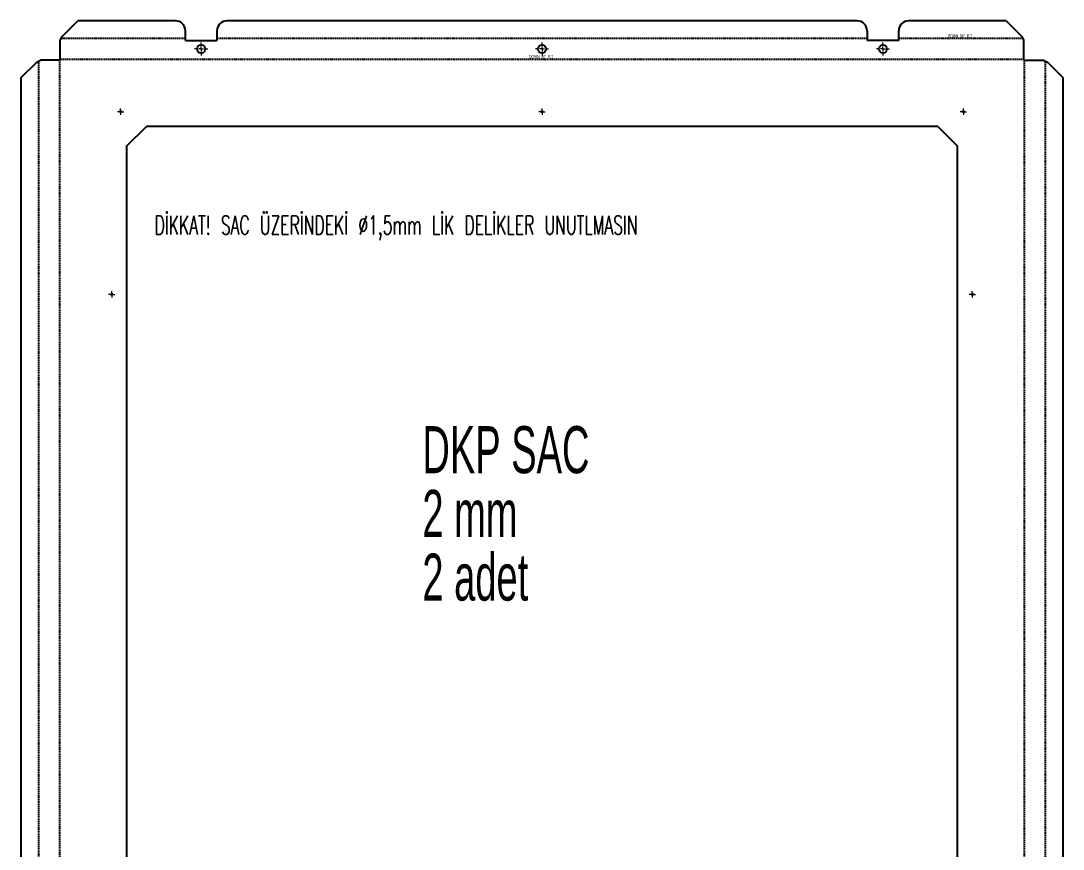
# Model space of a CAD drawing. Header units: millimetres. Extents: x -2498 to -245, y -806 to 1061.
# Drawn here: x -1300 to -245, y 85 to 924 of the extents above; entities that cross this region are included whole.
import ezdxf

# ---------------------------------------------------------------- set-up
doc = ezdxf.new("R2010")
doc.units = ezdxf.units.MM
doc.linetypes.add('HIDDEN', pattern=[1.905, 1.27, -0.635])
doc.styles.add('SLDTEXTSTYLE0', font='TXT', dxfattribs={"width": 0.605})
doc.styles.add('SLDTEXTSTYLE1', font='TXT', dxfattribs={"width": 0.605, "bigfont": 'bigfont'})
doc.styles.add('SLDTEXTSTYLE2', font='TXT', dxfattribs={"width": 0.5675})

# ---------------------------------------------------------------- blocks, each defined once
blk = doc.blocks.new('SW_CENTERMARKSYMBOL_0')
at = {"color": 0, "linetype": 'Continuous', "lineweight": 18}
for p, q in [((-2.5, 0), (-3.25, 0)), ((0, 0), (-2.5, 0)), ((0, 2.5), (0, 3.25)), ((0, 0), (0, 2.5)), ((0, 0), (0, -2.5)), ((0, 0), (2.5, 0)), ((2.5, 0), (3.25, 0)), ((0, -2.5), (0, -3.25))]:
    blk.add_line(p, q, dxfattribs=at)
blk = doc.blocks.new('SW_CENTERMARKSYMBOL_1')
at = {"color": 0, "linetype": 'Continuous', "lineweight": 18}
for p, q in [((-2.5, 0), (-3.25, 0)), ((0, 0), (-2.5, 0)), ((0, 2.5), (0, 3.25)), ((0, 0), (0, 2.5)), ((0, 0), (0, -2.5)), ((0, 0), (2.5, 0)), ((2.5, 0), (3.25, 0)), ((0, -2.5), (0, -3.25))]:
    blk.add_line(p, q, dxfattribs=at)
blk = doc.blocks.new('SW_CENTERMARKSYMBOL_9')
at = {"color": 0, "linetype": 'Continuous', "lineweight": 18}
for p, q in [((-2.5, 0), (-3.25, 0)), ((0, 0), (-2.5, 0)), ((0, 2.5), (0, 3.25)), ((0, 0), (0, 2.5)), ((0, 0), (0, -2.5)), ((0, 0), (2.5, 0)), ((2.5, 0), (3.25, 0)), ((0, -2.5), (0, -3.25))]:
    blk.add_line(p, q, dxfattribs=at)
blk = doc.blocks.new('SW_CENTERMARKSYMBOL_10')
at = {"color": 0, "linetype": 'Continuous', "lineweight": 18}
for p, q in [((-2.5, 0), (-3.25, 0)), ((0, 0), (-2.5, 0)), ((0, 2.5), (0, 3.25)), ((0, 0), (0, 2.5)), ((0, 0), (0, -2.5)), ((0, 0), (2.5, 0)), ((2.5, 0), (3.25, 0)), ((0, -2.5), (0, -3.25))]:
    blk.add_line(p, q, dxfattribs=at)
blk = doc.blocks.new('SW_CENTERMARKSYMBOL_11')
at = {"color": 0, "linetype": 'Continuous', "lineweight": 18}
for p, q in [((-2.5, 0), (-3.25, 0)), ((0, 0), (-2.5, 0)), ((0, 2.5), (0, 3.25)), ((0, 0), (0, 2.5)), ((0, 0), (0, -2.5)), ((0, 0), (2.5, 0)), ((2.5, 0), (3.25, 0)), ((0, -2.5), (0, -3.25))]:
    blk.add_line(p, q, dxfattribs=at)
blk = doc.blocks.new('SW_CENTERMARKSYMBOL_16')
at = {"color": 0, "linetype": 'Continuous', "lineweight": 18}
for p, q in [((-5, 0), (-6.6, 0)), ((0, 0), (-2.5, 0)), ((0, 5), (0, 6.6)), ((0, 0), (0, 2.5)), ((0, 0), (0, -2.5)), ((0, 0), (2.5, 0)), ((5, 0), (6.6, 0)), ((0, -5), (0, -6.6))]:
    blk.add_line(p, q, dxfattribs=at)
blk = doc.blocks.new('SW_CENTERMARKSYMBOL_17')
at = {"color": 0, "linetype": 'Continuous', "lineweight": 18}
for p, q in [((-5, 0), (-6.6, 0)), ((0, 0), (-2.5, 0)), ((0, 5), (0, 6.6)), ((0, 0), (0, 2.5)), ((0, 0), (0, -2.5)), ((0, 0), (2.5, 0)), ((5, 0), (6.6, 0)), ((0, -5), (0, -6.6))]:
    blk.add_line(p, q, dxfattribs=at)
blk = doc.blocks.new('SW_CENTERMARKSYMBOL_18')
at = {"color": 0, "linetype": 'Continuous', "lineweight": 18}
for p, q in [((-5, 0), (-6.6, 0)), ((0, 0), (-2.5, 0)), ((0, 5), (0, 6.6)), ((0, 0), (0, 2.5)), ((0, 0), (0, -2.5)), ((0, 0), (2.5, 0)), ((5, 0), (6.6, 0)), ((0, -5), (0, -6.6))]:
    blk.add_line(p, q, dxfattribs=at)

msp = doc.modelspace()

# ---------------------------------------------------------------- linework, layer by layer
at = {"color": 7, "linetype": 'Continuous', "lineweight": 25}
for p, q in [((-1258.1, 907.6), (-1242.1, 923.6)), ((-1143.3, 923.6), (-1242.1, 923.6)), ((-453.3, 923.6), (-1091.3, 923.6)), ((-302.5, 923.6), (-401.3, 923.6)), ((-302.5, 923.6), (-286.5, 907.6)), ((-1260.1, 903.6), (-1258.1, 907.6)), ((-1133.3, 903.6), (-1133.3, 913.6)), ((-1101.3, 913.6), (-1101.3, 903.6)), ((-443.3, 913.6), (-443.3, 903.6)), ((-411.3, 903.6), (-411.3, 913.6)), ((-286.5, 907.6), (-284.5, 903.6)), ((-1260.1, 883.9), (-1260.1, 903.6)), ((-1133.3, 903.6), (-1101.3, 903.6)), ((-411.3, 903.6), (-443.3, 903.6)), ((-284.5, 883.9), (-284.5, 903.6)), ((-1299.8, 865.9), (-1283.8, 881.9)), ((-1283.8, 881.9), (-1279.8, 883.9)), ((-1260.1, 883.9), (-1279.8, 883.9)), ((-284.5, 883.9), (-264.8, 883.9)), ((-264.8, 883.9), (-260.8, 881.9)), ((-260.8, 881.9), (-244.8, 865.9)), ((-1299.8, 865.9), (-1299.8, -748.2)), ((-244.8, -748.2), (-244.8, 865.9)), ((-1192.8, 796.6), (-1172.8, 816.6)), ((-371.8, 816.6), (-1172.8, 816.6)), ((-371.8, 816.6), (-351.8, 796.6)), ((-1192.8, 796.6), (-1192.8, -678.9)), ((-351.8, -678.9), (-351.8, 796.6))]:
    msp.add_line(p, q, dxfattribs=at)
at = {"color": 7, "linetype": 'HIDDEN'}
for p, q in [((-1133.3, 905.6), (-1259.1, 905.6)), ((-443.3, 905.6), (-1101.3, 905.6)), ((-285.5, 905.6), (-411.3, 905.6)), ((-1281.8, 882.9), (-1281.8, -765.2)), ((-1260.8, 883.9), (-1260.8, -766.2)), ((-284.5, 884.6), (-1260.1, 884.6)), ((-283.8, -766.2), (-283.8, 883.9)), ((-262.8, -765.2), (-262.8, 882.9))]:
    msp.add_line(p, q, dxfattribs=at)
at = {"color": 7, "linetype": 'Continuous', "lineweight": 25}
for centre, radius in [((-1117.3, 895.1), 4.1), ((-772.3, 895.1), 4.1), ((-427.3, 895.1), 4.1), ((-1198.8, 831.6), 0.75), ((-772.3, 831.6), 0.75), ((-345.8, 831.6), 0.75), ((-1207.8, 646.6), 0.75), ((-336.8, 646.6), 0.75)]:
    msp.add_circle(centre, radius, dxfattribs=at)
for centre, start, end in [((-1143.3, 913.6), 0, 90), ((-1091.3, 913.6), 90, 180), ((-453.3, 913.6), 0, 90), ((-401.3, 913.6), 90, 180)]:
    msp.add_arc(centre, 10, start, end, dxfattribs=at)

# ---------------------------------------------------------------- block references
at = {"color": 7, "linetype": 'Continuous', "lineweight": 18}
for name, p in [('SW_CENTERMARKSYMBOL_18', (-1117.3, 895.1)), ('SW_CENTERMARKSYMBOL_16', (-772.3, 895.1)), ('SW_CENTERMARKSYMBOL_17', (-427.3, 895.1)), ('SW_CENTERMARKSYMBOL_0', (-1198.8, 831.6)), ('SW_CENTERMARKSYMBOL_11', (-772.3, 831.6)), ('SW_CENTERMARKSYMBOL_10', (-345.8, 831.6)), ('SW_CENTERMARKSYMBOL_1', (-1207.8, 646.6)), ('SW_CENTERMARKSYMBOL_9', (-336.8, 646.6))]:
    msp.add_blockref(name, p, dxfattribs=at)

# ---------------------------------------------------------------- texts
at = {"color": 7, "linetype": 'Continuous', "lineweight": 0}
for s, insert, char_height, attachment_point, style in [('DOWN  90°  R 2', (-349.3, 910.1), 3.5, 2, 'SLDTEXTSTYLE2'), ('DOWN  90°  R 2', (-773.2, 889.1), 3.5, 2, 'SLDTEXTSTYLE2'), ('DİKKAT! SAC ÜZERİNDEKİ Ø1,5mm LİK DELİKLER UNUTLMASIN', (-1164.4, 726.3), 19.05, 1, 'SLDTEXTSTYLE1'), ('DKP SAC', (-893.4, 513.2), 47.62, 1, 'SLDTEXTSTYLE0'), ('2 mm', (-893.4, 448.7), 47.62, 1, 'SLDTEXTSTYLE0'), ('2 adet', (-893.4, 384.2), 47.62, 1, 'SLDTEXTSTYLE0')]:
    msp.add_mtext(s, dxfattribs=dict(at, insert=insert, char_height=char_height, attachment_point=attachment_point, style=style))

doc.saveas('drawing.dxf')
